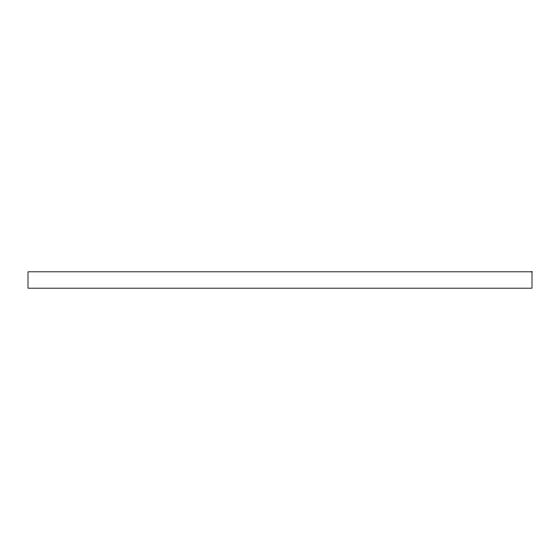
<?xml version="1.0" encoding="UTF-8"?>
<svg xmlns="http://www.w3.org/2000/svg" width="560" height="560" viewBox="0 0 560 560"><rect width="100%" height="100%" fill="white"/><g stroke="black" fill="none" stroke-linecap="round" stroke-linejoin="round"><path stroke-width="0.84" d="M532 271.817L28 271.817L28 288.183L532 288.183L532 271.817"/></g></svg>
